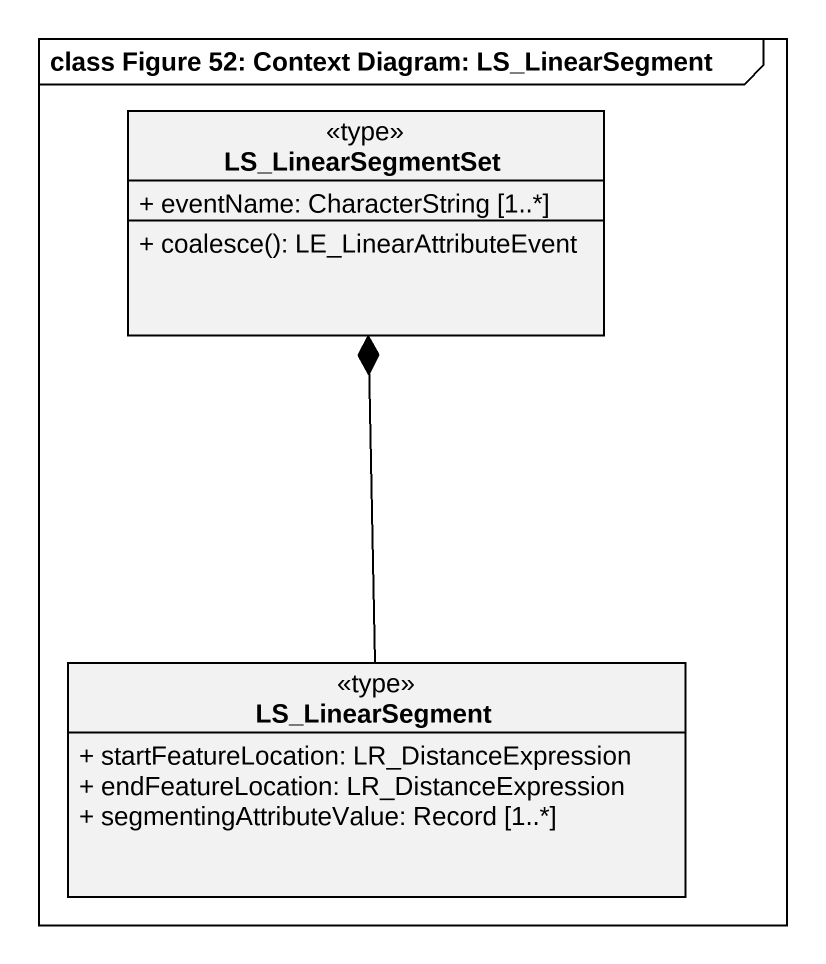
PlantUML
@startuml
mainframe class Figure 52: Context Diagram: LS_LinearSegment
hide circle
hide empty members
skinparam classAttributeIconSize 0
class LS_LinearSegmentSet <<type>> {
  + eventName: CharacterString [1..*]
  + coalesce(): LE_LinearAttributeEvent
}
class LS_LinearSegment <<type>> {
  + startFeatureLocation: LR_DistanceExpression
  + endFeatureLocation: LR_DistanceExpression
  + segmentingAttributeValue: Record [1..*]
}
LS_LinearSegmentSet *-- LS_LinearSegment
@enduml
